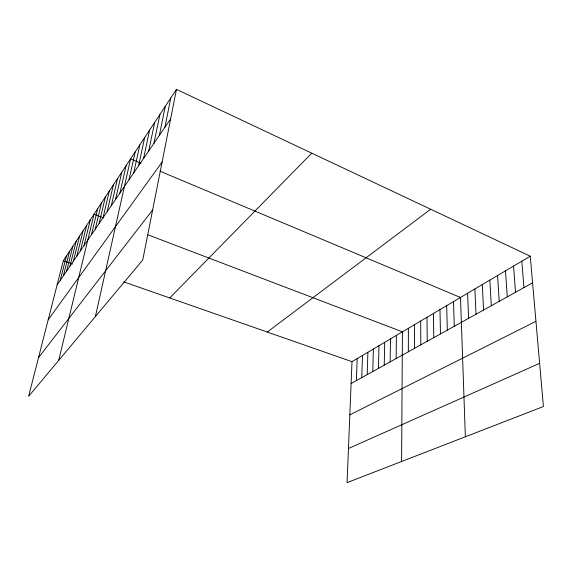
<?xml version="1.0" encoding="UTF-8"?>
<svg xmlns="http://www.w3.org/2000/svg" width="572" height="572" viewBox="0 0 572 572"><rect width="100%" height="100%" fill="white"/><g stroke="black" fill="none" stroke-linecap="round" stroke-linejoin="round"><path stroke-width="0.86" d="M408.337 351.78L408.394 328.299M401.594 461.497L402.431 331.824L148.084 234.877M396.153 358.551L396.396 335.392M390.14 361.883L390.483 338.896M384.248 365.158L384.677 342.335M378.464 368.368L378.979 345.702M372.787 371.514L373.38 349.013M367.217 374.61L367.889 352.266M361.747 377.642L362.498 355.455M356.377 380.623L357.2 358.594M530.251 256.192L351.995 361.668L347.061 482.632L543.4 406.535L530.251 256.192L176.469 89.368L63.299 260.746L28.6 396.353L142.75 259.981L176.469 89.368M164.915 127.249L170.799 97.948M159.352 135.378L165.294 106.285M153.954 143.286L159.931 114.407M148.691 150.979L154.719 122.308M143.579 158.458L149.635 129.994M138.596 165.744L144.687 137.487M133.748 172.844L139.868 144.787M129.022 179.751L135.171 151.902M95.395 316.559L130.588 158.844L141.055 163.242M119.934 193.05L126.119 165.608M115.558 199.449L121.764 172.208M111.29 205.691L117.51 178.65M107.128 211.783L113.356 184.942M103.06 217.732L109.302 191.084M99.099 223.53L105.341 197.083M95.224 229.2L101.473 202.938M91.434 234.734L97.69 208.666M58.687 360.41L93.994 214.264L103.489 217.882M84.02 245.588L90.269 219.898M80.38 250.908L86.629 225.411M76.827 256.106L83.076 230.795M73.352 261.19L79.594 236.064M69.963 266.159L76.198 241.22M63.392 275.768L69.612 251.187M66.638 271.014L72.866 246.26M60.21 280.416L66.424 256.02M57.1 284.97L170.635 118.883M48.177 319.848L162.09 162.09M38.496 357.672L152.638 209.945M169.741 297.955L311.754 153.16M267.267 332.053L430.659 209.23M351.101 383.555L532.582 282.825M349.828 414.85L535.95 321.335M348.455 448.505L539.625 363.334M63.299 260.746L72.73 264.042M123.716 281.867L351.995 361.668M160.053 171.221L460.489 297.476L465.358 436.779M521.814 261.182L523.952 287.609M513.563 266.066L515.515 292.292M505.484 270.849L507.264 296.875M497.583 275.525L499.199 301.351M489.846 280.101L491.298 305.734M482.275 284.577L483.576 310.024M474.86 288.967L476.011 314.221M467.603 293.264L468.604 318.332M453.517 301.601L454.254 326.297M446.682 305.641L447.297 330.158M439.982 309.602L440.476 333.948M433.419 313.492L433.791 337.659M426.984 317.296L427.241 341.291M420.663 321.035L420.82 344.859M414.471 324.703L414.521 348.355"/></g></svg>
